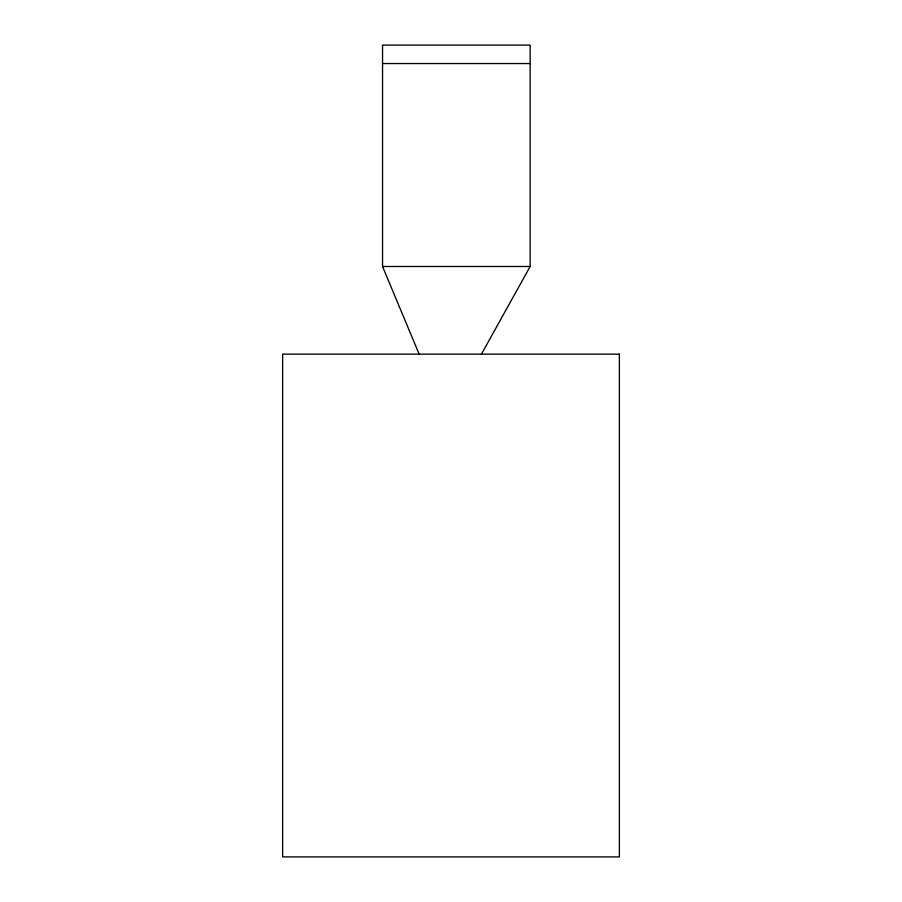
<?xml version="1.0" encoding="UTF-8"?>
<svg xmlns="http://www.w3.org/2000/svg" width="902" height="902" viewBox="0 0 902 902"><rect width="100%" height="100%" fill="white"/><g stroke="black" fill="none" stroke-linecap="round" stroke-linejoin="round"><path stroke-width="1.35" d="M481.442 354.136L530.15 266.496L530.15 45.1L382.549 45.1L382.549 266.496L419.137 354.136M382.549 63.546L530.15 63.546M382.549 266.496L530.15 266.496M619.358 354.136L282.642 354.136L282.642 856.9L619.358 856.9L619.358 354.136"/></g></svg>
